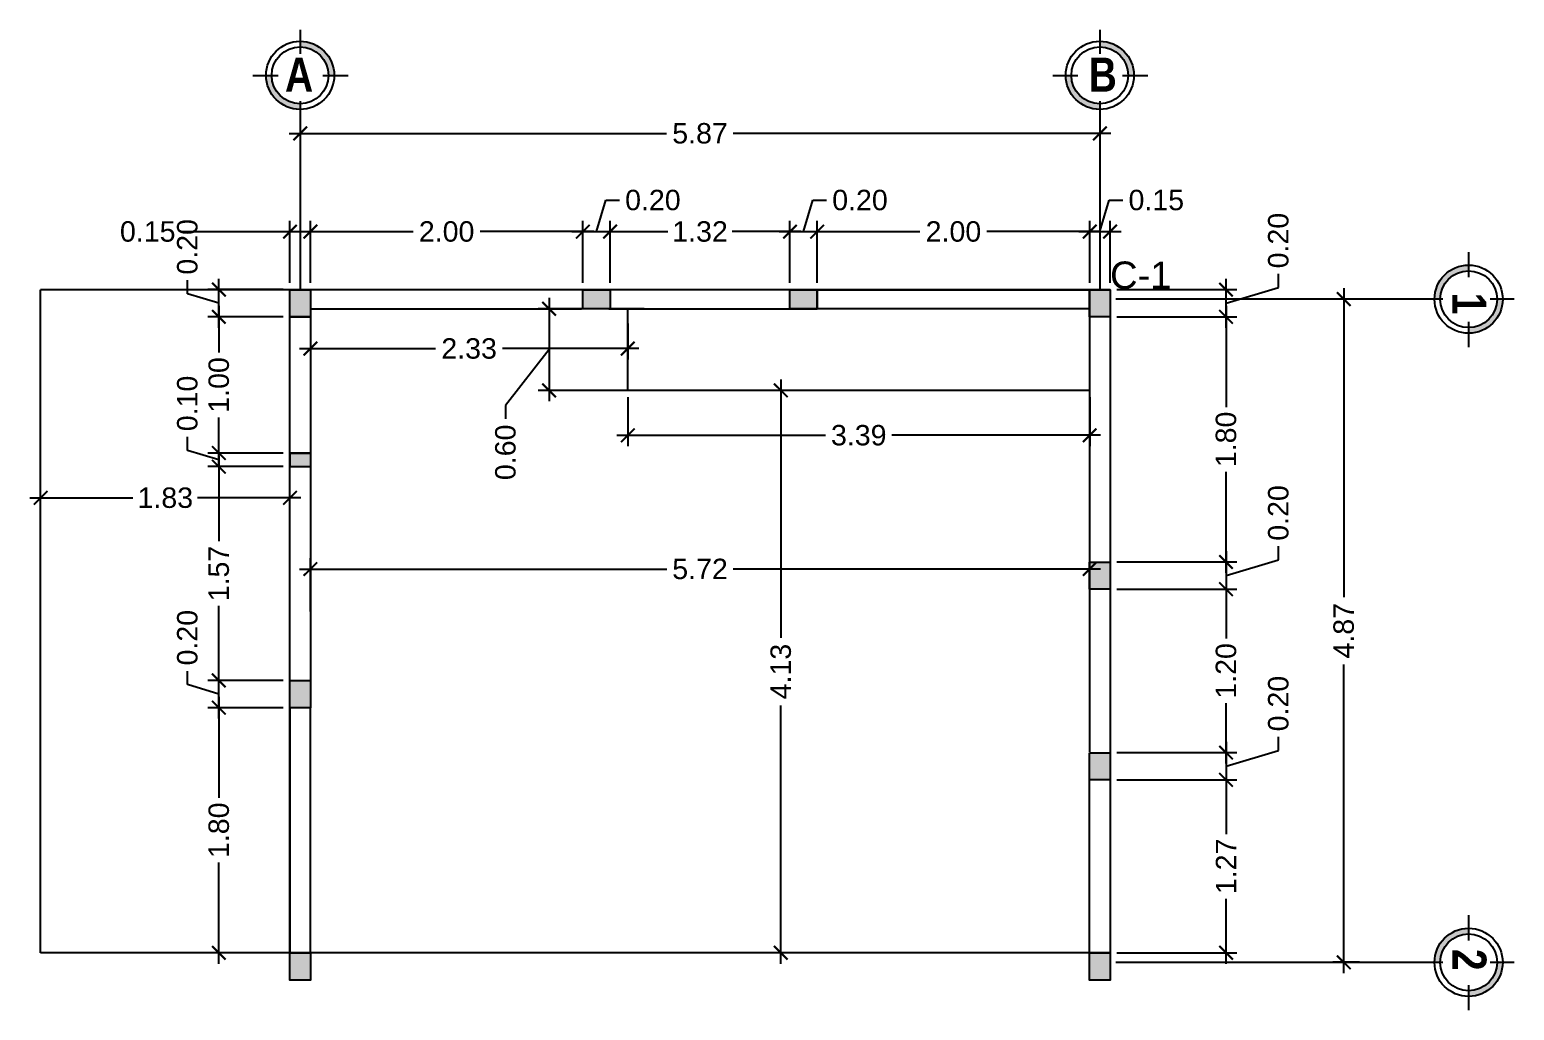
# Model space of a CAD drawing. Header units: metres. Extents: x 258817 to 259192, y 1878716 to 1878911.
# Drawn here: x 258947.33 to 258958.22, y 1878831.52 to 1878838.72 of the extents above; entities that cross this region are included whole.
import ezdxf

# ---------------------------------------------------------------- set-up
doc = ezdxf.new("R2010")
doc.units = ezdxf.units.M
doc.header["$MEASUREMENT"] = 0
doc.linetypes.add('ACAD_ISO04W100', pattern=[30, 24, -3, 0, -3])
doc.layers.add('.3EJES', color=1, linetype='Continuous', lineweight=20)
doc.layers.add('07-Ejes', color=8, linetype='Continuous')
doc.layers.add('Vistas', color=7, linetype='Continuous')
doc.styles.add('dani-100Textos', font='techb___.ttf', dxfattribs={"height": 0.25})
doc.styles.get("Standard").update_dxf_attribs({"font": 'arial.ttf'})
doc.dimstyles.new('JPcotas75', dxfattribs={"dimtxt": 0.15, "dimasz": 0.1, "dimexe": 0.08, "dimexo": 0.05, "dimgap": 0.05, "dimtad": 0, "dimzin": 1, "dimdsep": 46, "dimtxsty": 'Standard', "dimblk": 'ARCHTICK', "dimcen": 2.5, "dimdle": 0.08, "dimclrd": 1, "dimclre": 1, "dimclrt": 2, "dimadec": 0, "dimazin": 0, "dimtfac": 1, "dimtmove": 1, "dimatfit": 2, "dimfxl": 1.25, "dimarcsym": 0})

# ---------------------------------------------------------------- blocks, each defined once
blk = doc.blocks.new('_ArchTick')
at = {"color": 0, "linetype": 'ByBlock', "const_width": 0.15}
blk.add_lwpolyline([(-0.5, -0.5), (0.5, 0.5)], dxfattribs=at)
blk = doc.blocks.new('*D687')
at = {"layer": 'Defpoints', "color": 0, "transparency": 16777216}
for p in [(258948.715, 1878833.743), (258949.237, 1878833.743), (258949.237, 1878831.943)]:
    blk.add_point(p, dxfattribs=at)
at = {"layer": 'Vistas', "color": 1, "lineweight": -2, "transparency": 16777216}
for p, q in [((258948.715, 1878833.823), (258948.715, 1878833.08)), ((258949.187, 1878833.743), (258948.635, 1878833.743)), ((258948.715, 1878831.863), (258948.715, 1878832.605)), ((258949.187, 1878831.943), (258948.635, 1878831.943))]:
    blk.add_line(p, q, dxfattribs=at)
at = {"layer": 'Vistas', "color": 1, "lineweight": -2, "transparency": 16777216, "xscale": 0.1, "yscale": 0.1, "zscale": 0.1}
for p, rotation in [((258948.715, 1878833.743), 90), ((258948.715, 1878831.943), 270)]:
    blk.add_blockref('_ArchTick', p, dxfattribs=dict(at, rotation=rotation))
at = {"layer": 'Vistas', "color": 2, "transparency": 16777216, "insert": (258948.715, 1878832.843), "char_height": 0.15, "attachment_point": 5, "rotation": 90}
blk.add_mtext('1.80', dxfattribs=at)
blk = doc.blocks.new('*D688')
at = {"layer": 'Defpoints', "color": 0, "transparency": 16777216}
for p in [(258948.715, 1878833.943), (258949.237, 1878833.943), (258949.237, 1878833.743)]:
    blk.add_point(p, dxfattribs=at)
at = {"layer": 'Vistas', "color": 1, "lineweight": -2, "transparency": 16777216}
for p, q in [((258948.715, 1878833.663), (258948.715, 1878834.023)), ((258948.484, 1878833.912), (258948.484, 1878834.012)), ((258949.187, 1878833.943), (258948.635, 1878833.943)), ((258948.715, 1878833.843), (258948.484, 1878833.912)), ((258949.187, 1878833.743), (258948.635, 1878833.743))]:
    blk.add_line(p, q, dxfattribs=at)
at = {"layer": 'Vistas', "color": 1, "lineweight": -2, "transparency": 16777216, "xscale": 0.1, "yscale": 0.1, "zscale": 0.1}
for p, rotation in [((258948.715, 1878833.943), 90), ((258948.715, 1878833.743), 270)]:
    blk.add_blockref('_ArchTick', p, dxfattribs=dict(at, rotation=rotation))
at = {"layer": 'Vistas', "color": 2, "transparency": 16777216, "insert": (258948.484, 1878834.257), "char_height": 0.15, "attachment_point": 5, "rotation": 90}
blk.add_mtext('0.20', dxfattribs=at)
blk = doc.blocks.new('*D689')
at = {"layer": 'Defpoints', "color": 0, "transparency": 16777216}
for p in [(258948.715, 1878835.513), (258949.237, 1878835.513), (258949.237, 1878833.943)]:
    blk.add_point(p, dxfattribs=at)
at = {"layer": 'Vistas', "color": 1, "lineweight": -2, "transparency": 16777216}
for p, q in [((258948.715, 1878835.593), (258948.715, 1878834.965)), ((258949.187, 1878835.513), (258948.635, 1878835.513)), ((258948.715, 1878833.863), (258948.715, 1878834.49)), ((258949.187, 1878833.943), (258948.635, 1878833.943))]:
    blk.add_line(p, q, dxfattribs=at)
at = {"layer": 'Vistas', "color": 1, "lineweight": -2, "transparency": 16777216, "xscale": 0.1, "yscale": 0.1, "zscale": 0.1}
for p, rotation in [((258948.715, 1878835.513), 90), ((258948.715, 1878833.943), 270)]:
    blk.add_blockref('_ArchTick', p, dxfattribs=dict(at, rotation=rotation))
at = {"layer": 'Vistas', "color": 2, "transparency": 16777216, "insert": (258948.715, 1878834.728), "char_height": 0.15, "attachment_point": 5, "rotation": 90}
blk.add_mtext('1.57', dxfattribs=at)
blk = doc.blocks.new('*D690')
at = {"layer": 'Defpoints', "color": 0, "transparency": 16777216}
for p in [(258948.715, 1878835.613), (258949.237, 1878835.613), (258949.237, 1878835.513)]:
    blk.add_point(p, dxfattribs=at)
at = {"layer": 'Vistas', "color": 1, "lineweight": -2, "transparency": 16777216}
for p, q in [((258948.484, 1878835.632), (258948.484, 1878835.732)), ((258948.715, 1878835.613), (258948.715, 1878835.713)), ((258948.715, 1878835.563), (258948.484, 1878835.632)), ((258949.187, 1878835.613), (258948.635, 1878835.613)), ((258948.715, 1878835.513), (258948.715, 1878835.613)), ((258948.715, 1878835.513), (258948.715, 1878835.613)), ((258949.187, 1878835.513), (258948.635, 1878835.513)), ((258948.715, 1878835.513), (258948.715, 1878835.413))]:
    blk.add_line(p, q, dxfattribs=at)
at = {"layer": 'Vistas', "color": 1, "lineweight": -2, "transparency": 16777216, "xscale": 0.1, "yscale": 0.1, "zscale": 0.1}
for p, rotation in [((258948.715, 1878835.613), 270), ((258948.715, 1878835.513), 90)]:
    blk.add_blockref('_ArchTick', p, dxfattribs=dict(at, rotation=rotation))
at = {"layer": 'Vistas', "color": 2, "transparency": 16777216, "insert": (258948.484, 1878835.977), "char_height": 0.15, "attachment_point": 5, "rotation": 90}
blk.add_mtext('0.10', dxfattribs=at)
blk = doc.blocks.new('*D691')
at = {"layer": 'Defpoints', "color": 0, "transparency": 16777216}
for p in [(258948.715, 1878836.613), (258949.237, 1878836.613), (258949.237, 1878835.613)]:
    blk.add_point(p, dxfattribs=at)
at = {"layer": 'Vistas', "color": 1, "lineweight": -2, "transparency": 16777216}
for p, q in [((258948.715, 1878836.693), (258948.715, 1878836.35)), ((258949.187, 1878836.613), (258948.635, 1878836.613)), ((258948.715, 1878835.533), (258948.715, 1878835.875)), ((258949.187, 1878835.613), (258948.635, 1878835.613))]:
    blk.add_line(p, q, dxfattribs=at)
at = {"layer": 'Vistas', "color": 1, "lineweight": -2, "transparency": 16777216, "xscale": 0.1, "yscale": 0.1, "zscale": 0.1}
for p, rotation in [((258948.715, 1878836.613), 90), ((258948.715, 1878835.613), 270)]:
    blk.add_blockref('_ArchTick', p, dxfattribs=dict(at, rotation=rotation))
at = {"layer": 'Vistas', "color": 2, "transparency": 16777216, "insert": (258948.715, 1878836.113), "char_height": 0.15, "attachment_point": 5, "rotation": 90}
blk.add_mtext('1.00', dxfattribs=at)
blk = doc.blocks.new('*D692')
at = {"layer": 'Defpoints', "color": 0, "transparency": 16777216}
for p in [(258948.715, 1878836.813), (258949.237, 1878836.813), (258949.237, 1878836.613)]:
    blk.add_point(p, dxfattribs=at)
at = {"layer": 'Vistas', "color": 1, "lineweight": -2, "transparency": 16777216}
for p, q in [((258948.484, 1878836.782), (258948.484, 1878836.882)), ((258948.715, 1878836.533), (258948.715, 1878836.893)), ((258948.715, 1878836.713), (258948.484, 1878836.782)), ((258949.187, 1878836.813), (258948.635, 1878836.813)), ((258949.187, 1878836.613), (258948.635, 1878836.613))]:
    blk.add_line(p, q, dxfattribs=at)
at = {"layer": 'Vistas', "color": 1, "lineweight": -2, "transparency": 16777216, "xscale": 0.1, "yscale": 0.1, "zscale": 0.1}
for p, rotation in [((258948.715, 1878836.813), 90), ((258948.715, 1878836.613), 270)]:
    blk.add_blockref('_ArchTick', p, dxfattribs=dict(at, rotation=rotation))
at = {"layer": 'Vistas', "color": 2, "transparency": 16777216, "insert": (258948.484, 1878837.127), "char_height": 0.15, "attachment_point": 5, "rotation": 90}
blk.add_mtext('0.20', dxfattribs=at)
blk = doc.blocks.new('*D693')
at = {"layer": 'Defpoints', "color": 0, "transparency": 16777216}
for p in [(258949.387, 1878837.239), (258949.237, 1878836.813), (258949.387, 1878836.813)]:
    blk.add_point(p, dxfattribs=at)
at = {"layer": 'Vistas', "color": 1, "lineweight": -2, "transparency": 16777216}
for p, q in [((258949.237, 1878836.863), (258949.237, 1878837.319)), ((258949.387, 1878836.863), (258949.387, 1878837.319)), ((258948.438, 1878837.239), (258949.237, 1878837.239)), ((258949.157, 1878837.239), (258949.467, 1878837.239))]:
    blk.add_line(p, q, dxfattribs=at)
at = {"layer": 'Vistas', "color": 1, "lineweight": -2, "transparency": 16777216, "xscale": 0.1, "yscale": 0.1, "zscale": 0.1, "rotation": 180}
blk.add_blockref('_ArchTick', (258949.237, 1878837.239), dxfattribs=at)
at = {"layer": 'Vistas', "color": 1, "lineweight": -2, "transparency": 16777216, "xscale": 0.1, "yscale": 0.1, "zscale": 0.1}
blk.add_blockref('_ArchTick', (258949.387, 1878837.239), dxfattribs=at)
at = {"layer": 'Vistas', "color": 2, "transparency": 16777216, "insert": (258948.193, 1878837.239), "char_height": 0.15, "attachment_point": 5}
blk.add_mtext('0.15', dxfattribs=at)
blk = doc.blocks.new('*D694')
at = {"layer": 'Defpoints', "color": 0, "transparency": 16777216}
for p in [(258951.387, 1878837.239), (258949.387, 1878836.813), (258951.387, 1878836.813)]:
    blk.add_point(p, dxfattribs=at)
at = {"layer": 'Vistas', "color": 1, "lineweight": -2, "transparency": 16777216}
for p, q in [((258949.387, 1878836.863), (258949.387, 1878837.319)), ((258951.387, 1878836.863), (258951.387, 1878837.319)), ((258949.307, 1878837.239), (258950.141, 1878837.239)), ((258951.467, 1878837.239), (258950.632, 1878837.239))]:
    blk.add_line(p, q, dxfattribs=at)
at = {"layer": 'Vistas', "color": 1, "lineweight": -2, "transparency": 16777216, "xscale": 0.1, "yscale": 0.1, "zscale": 0.1, "rotation": 180}
blk.add_blockref('_ArchTick', (258949.387, 1878837.239), dxfattribs=at)
at = {"layer": 'Vistas', "color": 1, "lineweight": -2, "transparency": 16777216, "xscale": 0.1, "yscale": 0.1, "zscale": 0.1}
blk.add_blockref('_ArchTick', (258951.387, 1878837.239), dxfattribs=at)
at = {"layer": 'Vistas', "color": 2, "transparency": 16777216, "insert": (258950.387, 1878837.239), "char_height": 0.15, "attachment_point": 5}
blk.add_mtext('2.00', dxfattribs=at)
blk = doc.blocks.new('*D695')
at = {"layer": 'Defpoints', "color": 0, "transparency": 16777216}
for p in [(258951.587, 1878837.239), (258951.387, 1878836.813), (258951.587, 1878836.813)]:
    blk.add_point(p, dxfattribs=at)
at = {"layer": 'Vistas', "color": 1, "lineweight": -2, "transparency": 16777216}
for p, q in [((258951.487, 1878837.239), (258951.556, 1878837.47)), ((258951.556, 1878837.47), (258951.656, 1878837.47)), ((258951.387, 1878836.863), (258951.387, 1878837.319)), ((258951.587, 1878836.863), (258951.587, 1878837.319)), ((258951.307, 1878837.239), (258951.667, 1878837.239))]:
    blk.add_line(p, q, dxfattribs=at)
at = {"layer": 'Vistas', "color": 1, "lineweight": -2, "transparency": 16777216, "xscale": 0.1, "yscale": 0.1, "zscale": 0.1, "rotation": 180}
blk.add_blockref('_ArchTick', (258951.387, 1878837.239), dxfattribs=at)
at = {"layer": 'Vistas', "color": 1, "lineweight": -2, "transparency": 16777216, "xscale": 0.1, "yscale": 0.1, "zscale": 0.1}
blk.add_blockref('_ArchTick', (258951.587, 1878837.239), dxfattribs=at)
at = {"layer": 'Vistas', "color": 2, "transparency": 16777216, "insert": (258951.901, 1878837.47), "char_height": 0.15, "attachment_point": 5}
blk.add_mtext('0.20', dxfattribs=at)
blk = doc.blocks.new('*D696')
at = {"layer": 'Defpoints', "color": 0, "transparency": 16777216}
for p in [(258952.907, 1878837.239), (258951.587, 1878836.813), (258952.907, 1878836.813)]:
    blk.add_point(p, dxfattribs=at)
at = {"layer": 'Vistas', "color": 1, "lineweight": -2, "transparency": 16777216}
for p, q in [((258951.587, 1878836.863), (258951.587, 1878837.319)), ((258952.907, 1878836.863), (258952.907, 1878837.319)), ((258951.507, 1878837.239), (258952.01, 1878837.239)), ((258952.987, 1878837.239), (258952.484, 1878837.239))]:
    blk.add_line(p, q, dxfattribs=at)
at = {"layer": 'Vistas', "color": 1, "lineweight": -2, "transparency": 16777216, "xscale": 0.1, "yscale": 0.1, "zscale": 0.1, "rotation": 180}
blk.add_blockref('_ArchTick', (258951.587, 1878837.239), dxfattribs=at)
at = {"layer": 'Vistas', "color": 1, "lineweight": -2, "transparency": 16777216, "xscale": 0.1, "yscale": 0.1, "zscale": 0.1}
blk.add_blockref('_ArchTick', (258952.907, 1878837.239), dxfattribs=at)
at = {"layer": 'Vistas', "color": 2, "transparency": 16777216, "insert": (258952.247, 1878837.239), "char_height": 0.15, "attachment_point": 5}
blk.add_mtext('1.32', dxfattribs=at)
blk = doc.blocks.new('*D698')
at = {"layer": 'Defpoints', "color": 0, "transparency": 16777216}
for p in [(258953.107, 1878837.239), (258952.907, 1878836.813), (258953.107, 1878836.813)]:
    blk.add_point(p, dxfattribs=at)
at = {"layer": 'Vistas', "color": 1, "lineweight": -2, "transparency": 16777216}
for p, q in [((258953.007, 1878837.239), (258953.076, 1878837.47)), ((258953.076, 1878837.47), (258953.176, 1878837.47)), ((258952.907, 1878836.863), (258952.907, 1878837.319)), ((258953.107, 1878836.863), (258953.107, 1878837.319)), ((258952.827, 1878837.239), (258953.187, 1878837.239))]:
    blk.add_line(p, q, dxfattribs=at)
at = {"layer": 'Vistas', "color": 1, "lineweight": -2, "transparency": 16777216, "xscale": 0.1, "yscale": 0.1, "zscale": 0.1, "rotation": 180}
blk.add_blockref('_ArchTick', (258952.907, 1878837.239), dxfattribs=at)
at = {"layer": 'Vistas', "color": 1, "lineweight": -2, "transparency": 16777216, "xscale": 0.1, "yscale": 0.1, "zscale": 0.1}
blk.add_blockref('_ArchTick', (258953.107, 1878837.239), dxfattribs=at)
at = {"layer": 'Vistas', "color": 2, "transparency": 16777216, "insert": (258953.421, 1878837.47), "char_height": 0.15, "attachment_point": 5}
blk.add_mtext('0.20', dxfattribs=at)
blk = doc.blocks.new('*D699')
at = {"layer": 'Defpoints', "color": 0, "transparency": 16777216}
for p in [(258955.107, 1878837.239), (258953.107, 1878836.813), (258955.107, 1878836.813)]:
    blk.add_point(p, dxfattribs=at)
at = {"layer": 'Vistas', "color": 1, "lineweight": -2, "transparency": 16777216}
for p, q in [((258953.107, 1878836.863), (258953.107, 1878837.319)), ((258955.107, 1878836.863), (258955.107, 1878837.319)), ((258953.027, 1878837.239), (258953.861, 1878837.239)), ((258955.187, 1878837.239), (258954.352, 1878837.239))]:
    blk.add_line(p, q, dxfattribs=at)
at = {"layer": 'Vistas', "color": 1, "lineweight": -2, "transparency": 16777216, "xscale": 0.1, "yscale": 0.1, "zscale": 0.1, "rotation": 180}
blk.add_blockref('_ArchTick', (258953.107, 1878837.239), dxfattribs=at)
at = {"layer": 'Vistas', "color": 1, "lineweight": -2, "transparency": 16777216, "xscale": 0.1, "yscale": 0.1, "zscale": 0.1}
blk.add_blockref('_ArchTick', (258955.107, 1878837.239), dxfattribs=at)
at = {"layer": 'Vistas', "color": 2, "transparency": 16777216, "insert": (258954.107, 1878837.239), "char_height": 0.15, "attachment_point": 5}
blk.add_mtext('2.00', dxfattribs=at)
blk = doc.blocks.new('*D700')
at = {"layer": 'Defpoints', "color": 0, "transparency": 16777216}
for p in [(258955.257, 1878837.239), (258955.107, 1878836.813), (258955.257, 1878836.813)]:
    blk.add_point(p, dxfattribs=at)
at = {"layer": 'Vistas', "color": 1, "lineweight": -2, "transparency": 16777216}
for p, q in [((258955.182, 1878837.239), (258955.251, 1878837.47)), ((258955.251, 1878837.47), (258955.351, 1878837.47)), ((258955.107, 1878836.863), (258955.107, 1878837.319)), ((258955.257, 1878836.863), (258955.257, 1878837.319)), ((258955.027, 1878837.239), (258955.337, 1878837.239))]:
    blk.add_line(p, q, dxfattribs=at)
at = {"layer": 'Vistas', "color": 1, "lineweight": -2, "transparency": 16777216, "xscale": 0.1, "yscale": 0.1, "zscale": 0.1, "rotation": 180}
blk.add_blockref('_ArchTick', (258955.107, 1878837.239), dxfattribs=at)
at = {"layer": 'Vistas', "color": 1, "lineweight": -2, "transparency": 16777216, "xscale": 0.1, "yscale": 0.1, "zscale": 0.1}
blk.add_blockref('_ArchTick', (258955.257, 1878837.239), dxfattribs=at)
at = {"layer": 'Vistas', "color": 2, "transparency": 16777216, "insert": (258955.596, 1878837.47), "char_height": 0.15, "attachment_point": 5}
blk.add_mtext('0.15', dxfattribs=at)
blk = doc.blocks.new('*D701')
at = {"layer": 'Defpoints', "color": 0, "transparency": 16777216}
for p in [(258955.257, 1878836.613), (258955.257, 1878834.813), (258956.108, 1878834.813)]:
    blk.add_point(p, dxfattribs=at)
at = {"layer": 'Vistas', "color": 1, "lineweight": -2, "transparency": 16777216}
for p, q in [((258956.108, 1878836.693), (258956.108, 1878835.95)), ((258955.307, 1878836.613), (258956.188, 1878836.613)), ((258956.108, 1878834.733), (258956.108, 1878835.475)), ((258955.307, 1878834.813), (258956.188, 1878834.813))]:
    blk.add_line(p, q, dxfattribs=at)
at = {"layer": 'Vistas', "color": 1, "lineweight": -2, "transparency": 16777216, "xscale": 0.1, "yscale": 0.1, "zscale": 0.1}
for p, rotation in [((258956.108, 1878836.613), 90), ((258956.108, 1878834.813), 270)]:
    blk.add_blockref('_ArchTick', p, dxfattribs=dict(at, rotation=rotation))
at = {"layer": 'Vistas', "color": 2, "transparency": 16777216, "insert": (258956.108, 1878835.713), "char_height": 0.15, "attachment_point": 5, "rotation": 90}
blk.add_mtext('1.80', dxfattribs=at)
blk = doc.blocks.new('*D702')
at = {"layer": 'Defpoints', "color": 0, "transparency": 16777216}
for p in [(258955.257, 1878834.813), (258955.257, 1878834.613), (258956.108, 1878834.613)]:
    blk.add_point(p, dxfattribs=at)
at = {"layer": 'Vistas', "color": 1, "lineweight": -2, "transparency": 16777216}
for p, q in [((258956.492, 1878834.828), (258956.492, 1878834.928)), ((258955.307, 1878834.813), (258956.188, 1878834.813)), ((258956.108, 1878834.893), (258956.108, 1878834.533)), ((258956.108, 1878834.713), (258956.492, 1878834.828)), ((258955.307, 1878834.613), (258956.188, 1878834.613))]:
    blk.add_line(p, q, dxfattribs=at)
at = {"layer": 'Vistas', "color": 1, "lineweight": -2, "transparency": 16777216, "xscale": 0.1, "yscale": 0.1, "zscale": 0.1}
for p, rotation in [((258956.108, 1878834.813), 90), ((258956.108, 1878834.613), 270)]:
    blk.add_blockref('_ArchTick', p, dxfattribs=dict(at, rotation=rotation))
at = {"layer": 'Vistas', "color": 2, "transparency": 16777216, "insert": (258956.492, 1878835.173), "char_height": 0.15, "attachment_point": 5, "rotation": 90}
blk.add_mtext('0.20', dxfattribs=at)
blk = doc.blocks.new('*D703')
at = {"layer": 'Defpoints', "color": 0, "transparency": 16777216}
for p in [(258955.257, 1878834.613), (258955.257, 1878833.413), (258956.108, 1878833.413)]:
    blk.add_point(p, dxfattribs=at)
at = {"layer": 'Vistas', "color": 1, "lineweight": -2, "transparency": 16777216}
for p, q in [((258956.108, 1878834.693), (258956.108, 1878834.25)), ((258955.307, 1878834.613), (258956.188, 1878834.613)), ((258956.108, 1878833.333), (258956.108, 1878833.775)), ((258955.307, 1878833.413), (258956.188, 1878833.413))]:
    blk.add_line(p, q, dxfattribs=at)
at = {"layer": 'Vistas', "color": 1, "lineweight": -2, "transparency": 16777216, "xscale": 0.1, "yscale": 0.1, "zscale": 0.1}
for p, rotation in [((258956.108, 1878834.613), 90), ((258956.108, 1878833.413), 270)]:
    blk.add_blockref('_ArchTick', p, dxfattribs=dict(at, rotation=rotation))
at = {"layer": 'Vistas', "color": 2, "transparency": 16777216, "insert": (258956.108, 1878834.013), "char_height": 0.15, "attachment_point": 5, "rotation": 90}
blk.add_mtext('1.20', dxfattribs=at)
blk = doc.blocks.new('*D704')
at = {"layer": 'Defpoints', "color": 0, "transparency": 16777216}
for p in [(258955.257, 1878833.413), (258955.257, 1878833.213), (258956.108, 1878833.213)]:
    blk.add_point(p, dxfattribs=at)
at = {"layer": 'Vistas', "color": 1, "lineweight": -2, "transparency": 16777216}
for p, q in [((258956.108, 1878833.493), (258956.108, 1878833.133)), ((258956.492, 1878833.428), (258956.492, 1878833.528)), ((258955.307, 1878833.413), (258956.188, 1878833.413)), ((258956.108, 1878833.313), (258956.492, 1878833.428)), ((258955.307, 1878833.213), (258956.188, 1878833.213))]:
    blk.add_line(p, q, dxfattribs=at)
at = {"layer": 'Vistas', "color": 1, "lineweight": -2, "transparency": 16777216, "xscale": 0.1, "yscale": 0.1, "zscale": 0.1}
for p, rotation in [((258956.108, 1878833.413), 90), ((258956.108, 1878833.213), 270)]:
    blk.add_blockref('_ArchTick', p, dxfattribs=dict(at, rotation=rotation))
at = {"layer": 'Vistas', "color": 2, "transparency": 16777216, "insert": (258956.492, 1878833.773), "char_height": 0.15, "attachment_point": 5, "rotation": 90}
blk.add_mtext('0.20', dxfattribs=at)
blk = doc.blocks.new('*D705')
at = {"layer": 'Defpoints', "color": 0, "transparency": 16777216}
for p in [(258955.257, 1878833.213), (258955.257, 1878831.943), (258956.108, 1878831.943)]:
    blk.add_point(p, dxfattribs=at)
at = {"layer": 'Vistas', "color": 1, "lineweight": -2, "transparency": 16777216}
for p, q in [((258956.108, 1878833.293), (258956.108, 1878832.815)), ((258955.307, 1878833.213), (258956.188, 1878833.213)), ((258956.108, 1878831.863), (258956.108, 1878832.34)), ((258955.307, 1878831.943), (258956.188, 1878831.943))]:
    blk.add_line(p, q, dxfattribs=at)
at = {"layer": 'Vistas', "color": 1, "lineweight": -2, "transparency": 16777216, "xscale": 0.1, "yscale": 0.1, "zscale": 0.1}
for p, rotation in [((258956.108, 1878833.213), 90), ((258956.108, 1878831.943), 270)]:
    blk.add_blockref('_ArchTick', p, dxfattribs=dict(at, rotation=rotation))
at = {"layer": 'Vistas', "color": 2, "transparency": 16777216, "insert": (258956.108, 1878832.578), "char_height": 0.15, "attachment_point": 5, "rotation": 90}
blk.add_mtext('1.27', dxfattribs=at)
blk = doc.blocks.new('*D706')
at = {"layer": 'Defpoints', "color": 0, "transparency": 16777216}
for p in [(258955.257, 1878836.813), (258956.108, 1878836.813), (258955.257, 1878836.613)]:
    blk.add_point(p, dxfattribs=at)
at = {"layer": 'Vistas', "color": 1, "lineweight": -2, "transparency": 16777216}
for p, q in [((258956.108, 1878836.533), (258956.108, 1878836.893)), ((258956.492, 1878836.828), (258956.492, 1878836.928)), ((258955.307, 1878836.813), (258956.188, 1878836.813)), ((258956.108, 1878836.713), (258956.492, 1878836.828)), ((258955.307, 1878836.613), (258956.188, 1878836.613))]:
    blk.add_line(p, q, dxfattribs=at)
at = {"layer": 'Vistas', "color": 1, "lineweight": -2, "transparency": 16777216, "xscale": 0.1, "yscale": 0.1, "zscale": 0.1}
for p, rotation in [((258956.108, 1878836.813), 90), ((258956.108, 1878836.613), 270)]:
    blk.add_blockref('_ArchTick', p, dxfattribs=dict(at, rotation=rotation))
at = {"layer": 'Vistas', "color": 2, "transparency": 16777216, "insert": (258956.492, 1878837.173), "char_height": 0.15, "attachment_point": 5, "rotation": 90}
blk.add_mtext('0.20', dxfattribs=at)
blk = doc.blocks.new('eje numero')
at = {"layer": '07-Ejes'}
h = blk.add_hatch(color=1, dxfattribs=at)
h.dxf.hatch_style = 1
h.paths.add_polyline_path([(496.116, 205.549), (496.116, 205.499, -0.414214), (496.366, 205.249), (496.416, 205.249, 0.414214)])
h.paths.add_polyline_path([(495.866, 205.249), (495.816, 205.249, 0.414214), (496.116, 204.949), (496.116, 204.999, -0.414214)])
at = {"layer": '07-Ejes', "color": 1}
for points in [[(496.116, 205.651), (496.116, 205.438)], [(495.701, 205.249), (495.923, 205.249)], [(496.316, 205.249), (496.538, 205.249)]]:
    blk.add_lwpolyline(points, dxfattribs=at)
for radius in [0.3, 0.25]:
    blk.add_circle((496.116, 205.249), radius, dxfattribs=at)
blk = doc.blocks.new('*U159')
at = {"color": 1, "linetype": 'ACAD_ISO04W100', "ltscale": 0.1}
blk.add_lwpolyline([(0, 0.711), (0, -0.673)], dxfattribs=at)
at = {"layer": '.3EJES', "xscale": 0.8340043413883207, "yscale": 0.8340043413883207, "zscale": 0.8340043413883207}
blk.add_blockref('eje numero', (-413.763, -170.278), dxfattribs=at)
at = {"style": 'dani-100Textos'}
blk.add_attdef('1', (-0.111, 0.781), '', height=0.25, dxfattribs=at)
blk = doc.blocks.new('*U173')
at = {"color": 1, "linetype": 'ACAD_ISO04W100', "ltscale": 0.1}
blk.add_lwpolyline([(0, 0.711), (0, -0.673)], dxfattribs=at)
at = {"layer": '.3EJES', "xscale": 0.8340043413883207, "yscale": 0.8340043413883207, "zscale": 0.8340043413883207}
blk.add_blockref('eje numero', (-413.763, -170.278), dxfattribs=at)
at = {"style": 'dani-100Textos'}
blk.add_attdef('1', (-0.082, 0.781), '', height=0.25, dxfattribs=at)
blk = doc.blocks.new('*D697')
at = {"layer": 'Defpoints', "color": 0, "transparency": 16777216}
for p in [(258949.312, 1878838.136), (258955.182, 1878838.136), (258949.312, 1878837.96)]:
    blk.add_point(p, dxfattribs=at)
at = {"layer": 'Vistas', "color": 1, "lineweight": -2, "transparency": 16777216}
for p, q in [((258949.312, 1878838.086), (258949.312, 1878837.88)), ((258955.182, 1878838.086), (258955.182, 1878837.88)), ((258949.232, 1878837.96), (258952.002, 1878837.96)), ((258955.262, 1878837.96), (258952.491, 1878837.96))]:
    blk.add_line(p, q, dxfattribs=at)
at = {"layer": 'Vistas', "color": 1, "lineweight": -2, "transparency": 16777216, "xscale": 0.1, "yscale": 0.1, "zscale": 0.1, "rotation": 180}
blk.add_blockref('_ArchTick', (258949.312, 1878837.96), dxfattribs=at)
at = {"layer": 'Vistas', "color": 1, "lineweight": -2, "transparency": 16777216, "xscale": 0.1, "yscale": 0.1, "zscale": 0.1}
blk.add_blockref('_ArchTick', (258955.182, 1878837.96), dxfattribs=at)
at = {"layer": 'Vistas', "color": 2, "transparency": 16777216, "insert": (258952.247, 1878837.96), "char_height": 0.15, "attachment_point": 5}
blk.add_mtext('5.87', dxfattribs=at)
blk = doc.blocks.new('*D707')
at = {"layer": 'Defpoints', "color": 0, "transparency": 16777216}
for p in [(258949.387, 1878836.613), (258951.717, 1878836.613), (258951.717, 1878836.38)]:
    blk.add_point(p, dxfattribs=at)
at = {"layer": 'Vistas', "color": 1, "lineweight": -2, "transparency": 16777216}
for p, q in [((258949.387, 1878836.563), (258949.387, 1878836.3)), ((258951.717, 1878836.563), (258951.717, 1878836.3)), ((258949.307, 1878836.38), (258950.305, 1878836.38)), ((258951.797, 1878836.38), (258950.798, 1878836.38))]:
    blk.add_line(p, q, dxfattribs=at)
at = {"layer": 'Vistas', "color": 1, "lineweight": -2, "transparency": 16777216, "xscale": 0.1, "yscale": 0.1, "zscale": 0.1, "rotation": 180}
blk.add_blockref('_ArchTick', (258949.387, 1878836.38), dxfattribs=at)
at = {"layer": 'Vistas', "color": 1, "lineweight": -2, "transparency": 16777216, "xscale": 0.1, "yscale": 0.1, "zscale": 0.1}
blk.add_blockref('_ArchTick', (258951.717, 1878836.38), dxfattribs=at)
at = {"layer": 'Vistas', "color": 2, "transparency": 16777216, "insert": (258950.552, 1878836.38), "char_height": 0.15, "attachment_point": 5}
blk.add_mtext('2.33', dxfattribs=at)
blk = doc.blocks.new('*D708')
at = {"layer": 'Defpoints', "color": 0, "transparency": 16777216}
for p in [(258951.887, 1878836.673), (258951.139, 1878836.073), (258951.887, 1878836.073)]:
    blk.add_point(p, dxfattribs=at)
at = {"layer": 'Vistas', "color": 1, "lineweight": -2, "transparency": 16777216}
for p, q in [((258951.139, 1878836.753), (258951.139, 1878835.993)), ((258951.837, 1878836.673), (258951.059, 1878836.673)), ((258951.139, 1878836.373), (258950.819, 1878835.963)), ((258951.837, 1878836.073), (258951.059, 1878836.073)), ((258950.819, 1878835.963), (258950.819, 1878835.863))]:
    blk.add_line(p, q, dxfattribs=at)
at = {"layer": 'Vistas', "color": 1, "lineweight": -2, "transparency": 16777216, "xscale": 0.1, "yscale": 0.1, "zscale": 0.1}
for p, rotation in [((258951.139, 1878836.673), 90), ((258951.139, 1878836.073), 270)]:
    blk.add_blockref('_ArchTick', p, dxfattribs=dict(at, rotation=rotation))
at = {"layer": 'Vistas', "color": 2, "transparency": 16777216, "insert": (258950.819, 1878835.618), "char_height": 0.15, "attachment_point": 5, "rotation": 90}
blk.add_mtext('0.60', dxfattribs=at)
blk = doc.blocks.new('*D709')
at = {"layer": 'Defpoints', "color": 0, "transparency": 16777216}
for p in [(258951.717, 1878836.073), (258955.107, 1878836.073), (258955.107, 1878835.743)]:
    blk.add_point(p, dxfattribs=at)
at = {"layer": 'Vistas', "color": 1, "lineweight": -2, "transparency": 16777216}
for p, q in [((258951.717, 1878836.023), (258951.717, 1878835.663)), ((258955.107, 1878836.023), (258955.107, 1878835.663)), ((258951.637, 1878835.743), (258953.167, 1878835.743)), ((258955.187, 1878835.743), (258953.656, 1878835.743))]:
    blk.add_line(p, q, dxfattribs=at)
at = {"layer": 'Vistas', "color": 1, "lineweight": -2, "transparency": 16777216, "xscale": 0.1, "yscale": 0.1, "zscale": 0.1, "rotation": 180}
blk.add_blockref('_ArchTick', (258951.717, 1878835.743), dxfattribs=at)
at = {"layer": 'Vistas', "color": 1, "lineweight": -2, "transparency": 16777216, "xscale": 0.1, "yscale": 0.1, "zscale": 0.1}
blk.add_blockref('_ArchTick', (258955.107, 1878835.743), dxfattribs=at)
at = {"layer": 'Vistas', "color": 2, "transparency": 16777216, "insert": (258953.412, 1878835.743), "char_height": 0.15, "attachment_point": 5}
blk.add_mtext('3.39', dxfattribs=at)
blk = doc.blocks.new('*D710')
at = {"layer": 'Defpoints', "color": 0, "transparency": 16777216}
for p in [(258953.412, 1878836.073), (258952.84, 1878831.943), (258953.412, 1878831.943)]:
    blk.add_point(p, dxfattribs=at)
at = {"layer": 'Vistas', "color": 1, "lineweight": -2, "transparency": 16777216}
for p, q in [((258952.84, 1878836.153), (258952.84, 1878834.255)), ((258953.362, 1878836.073), (258952.76, 1878836.073)), ((258952.84, 1878831.863), (258952.84, 1878833.76)), ((258953.362, 1878831.943), (258952.76, 1878831.943))]:
    blk.add_line(p, q, dxfattribs=at)
at = {"layer": 'Vistas', "color": 1, "lineweight": -2, "transparency": 16777216, "xscale": 0.1, "yscale": 0.1, "zscale": 0.1}
for p, rotation in [((258952.84, 1878836.073), 90), ((258952.84, 1878831.943), 270)]:
    blk.add_blockref('_ArchTick', p, dxfattribs=dict(at, rotation=rotation))
at = {"layer": 'Vistas', "color": 2, "transparency": 16777216, "insert": (258952.84, 1878834.008), "char_height": 0.15, "attachment_point": 5, "rotation": 90}
blk.add_mtext('4.13', dxfattribs=at)
blk = doc.blocks.new('*D711')
at = {"layer": 'Defpoints', "color": 0, "transparency": 16777216}
for p in [(258955.107, 1878834.761), (258949.387, 1878834.4), (258955.107, 1878834.4)]:
    blk.add_point(p, dxfattribs=at)
at = {"layer": 'Vistas', "color": 1, "lineweight": -2, "transparency": 16777216}
for p, q in [((258949.387, 1878834.45), (258949.387, 1878834.841)), ((258955.107, 1878834.45), (258955.107, 1878834.841)), ((258949.307, 1878834.761), (258952.003, 1878834.761)), ((258955.187, 1878834.761), (258952.491, 1878834.761))]:
    blk.add_line(p, q, dxfattribs=at)
at = {"layer": 'Vistas', "color": 1, "lineweight": -2, "transparency": 16777216, "xscale": 0.1, "yscale": 0.1, "zscale": 0.1, "rotation": 180}
blk.add_blockref('_ArchTick', (258949.387, 1878834.761), dxfattribs=at)
at = {"layer": 'Vistas', "color": 1, "lineweight": -2, "transparency": 16777216, "xscale": 0.1, "yscale": 0.1, "zscale": 0.1}
blk.add_blockref('_ArchTick', (258955.107, 1878834.761), dxfattribs=at)
at = {"layer": 'Vistas', "color": 2, "transparency": 16777216, "insert": (258952.247, 1878834.761), "char_height": 0.15, "attachment_point": 5}
blk.add_mtext('5.72', dxfattribs=at)
blk = doc.blocks.new('*U717')
at = {"color": 1, "linetype": 'ACAD_ISO04W100', "ltscale": 0.1}
blk.add_lwpolyline([(0, 0.711), (0, -1.731)], dxfattribs=at)
at = {"layer": '.3EJES', "xscale": 0.8340043413883207, "yscale": 0.8340043413883207, "zscale": 0.8340043413883207}
blk.add_blockref('eje numero', (-413.763, -170.278), dxfattribs=at)
at = {"style": 'dani-100Textos'}
blk.add_attdef('1', (-0.048, 0.781), '', height=0.25, dxfattribs=at)
blk = doc.blocks.new('*U182')
at = {"color": 1, "linetype": 'ACAD_ISO04W100', "ltscale": 0.1}
blk.add_lwpolyline([(0, 0.711), (0, -1.711)], dxfattribs=at)
at = {"layer": '.3EJES', "xscale": 0.8340043413883207, "yscale": 0.8340043413883207, "zscale": 0.8340043413883207}
blk.add_blockref('eje numero', (-413.763, -170.278), dxfattribs=at)
at = {"style": 'dani-100Textos'}
blk.add_attdef('1', (-0.099, 0.781), '', height=0.25, dxfattribs=at)
blk = doc.blocks.new('*D718')
at = {"layer": 'Defpoints', "color": 0, "transparency": 16777216}
for p in [(258957.138, 1878836.743), (258956.972, 1878831.873), (258957.138, 1878831.873)]:
    blk.add_point(p, dxfattribs=at)
at = {"layer": 'Vistas', "color": 1, "lineweight": -2, "transparency": 16777216}
for p, q in [((258956.972, 1878836.823), (258956.972, 1878834.555)), ((258957.088, 1878836.743), (258956.892, 1878836.743)), ((258956.972, 1878831.793), (258956.972, 1878834.06)), ((258957.088, 1878831.873), (258956.892, 1878831.873))]:
    blk.add_line(p, q, dxfattribs=at)
at = {"layer": 'Vistas', "color": 1, "lineweight": -2, "transparency": 16777216, "xscale": 0.1, "yscale": 0.1, "zscale": 0.1}
for p, rotation in [((258956.972, 1878836.743), 90), ((258956.972, 1878831.873), 270)]:
    blk.add_blockref('_ArchTick', p, dxfattribs=dict(at, rotation=rotation))
at = {"layer": 'Vistas', "color": 2, "transparency": 16777216, "insert": (258956.972, 1878834.308), "char_height": 0.15, "attachment_point": 5, "rotation": 90}
blk.add_mtext('4.87', dxfattribs=at)
blk = doc.blocks.new('*D720')
at = {"layer": 'Defpoints', "color": 0, "transparency": 16777216}
for p in [(258947.407, 1878835.284), (258947.407, 1878833.943), (258949.237, 1878833.943)]:
    blk.add_point(p, dxfattribs=at)
at = {"layer": 'Vistas', "color": 1, "lineweight": -2, "transparency": 16777216}
for p, q in [((258947.407, 1878833.993), (258947.407, 1878835.364)), ((258949.237, 1878833.993), (258949.237, 1878835.364)), ((258947.327, 1878835.284), (258948.084, 1878835.284)), ((258949.317, 1878835.284), (258948.559, 1878835.284))]:
    blk.add_line(p, q, dxfattribs=at)
at = {"layer": 'Vistas', "color": 1, "lineweight": -2, "transparency": 16777216, "xscale": 0.1, "yscale": 0.1, "zscale": 0.1, "rotation": 180}
blk.add_blockref('_ArchTick', (258947.407, 1878835.284), dxfattribs=at)
at = {"layer": 'Vistas', "color": 1, "lineweight": -2, "transparency": 16777216, "xscale": 0.1, "yscale": 0.1, "zscale": 0.1}
blk.add_blockref('_ArchTick', (258949.237, 1878835.284), dxfattribs=at)
at = {"layer": 'Vistas', "color": 2, "transparency": 16777216, "insert": (258948.322, 1878835.284), "char_height": 0.15, "attachment_point": 5}
blk.add_mtext('1.83', dxfattribs=at)

msp = doc.modelspace()

# ---------------------------------------------------------------- hatches: boundary and pattern name
at = {"layer": 'Vistas'}
h = msp.add_hatch(color=256, dxfattribs=at)
h.dxf.hatch_style = 1
h.paths.add_polyline_path([(258949.38656, 1878831.94257), (258949.23656, 1878831.94257), (258949.23656, 1878831.74257), (258949.38656, 1878831.74257)])
h.paths.add_polyline_path([(258949.38656, 1878833.94257), (258949.23656, 1878833.94257), (258949.23656, 1878833.74257), (258949.38656, 1878833.74257)])
h.paths.add_polyline_path([(258955.25656, 1878831.94257), (258955.10656, 1878831.94257), (258955.10656, 1878831.74257), (258955.25656, 1878831.74257)])
h.paths.add_polyline_path([(258955.25656, 1878833.41257), (258955.10656, 1878833.41257), (258955.10656, 1878833.21257), (258955.25656, 1878833.21257)])
h.paths.add_polyline_path([(258955.25656, 1878834.81257), (258955.10656, 1878834.81257), (258955.10656, 1878834.61257), (258955.25656, 1878834.61257)])
h.paths.add_polyline_path([(258955.25656, 1878836.81257), (258955.10656, 1878836.81257), (258955.10656, 1878836.67257), (258955.10656, 1878836.61257), (258955.25656, 1878836.61257)])
h.paths.add_polyline_path([(258953.10656, 1878836.81257), (258952.90656, 1878836.81257), (258952.90656, 1878836.67257), (258953.10656, 1878836.67257)])
h.paths.add_polyline_path([(258951.58656, 1878836.81257), (258951.38656, 1878836.81257), (258951.38656, 1878836.67257), (258951.58656, 1878836.67257)])
h.paths.add_polyline_path([(258949.38656, 1878836.81257), (258949.23656, 1878836.81257), (258949.23656, 1878836.61257), (258949.28656, 1878836.61257), (258949.38656, 1878836.61257)])
h.paths.add_polyline_path([(258949.38801, 1878835.61257), (258949.23801, 1878835.61257), (258949.23801, 1878835.51257), (258949.38801, 1878835.51257)])

# ---------------------------------------------------------------- linework, layer by layer
for p, q in [((258949.23656, 1878836.81257), (258947.40656, 1878836.81257)), ((258947.40656, 1878831.94257), (258947.40656, 1878836.81257)), ((258955.25656, 1878836.81257), (258949.23656, 1878836.81257)), ((258949.23656, 1878831.94257), (258949.23656, 1878836.81257)), ((258949.38656, 1878836.81257), (258949.38656, 1878836.67257)), ((258955.25656, 1878836.81257), (258955.25656, 1878831.94257)), ((258949.38656, 1878836.67257), (258951.37656, 1878836.67257)), ((258951.57656, 1878836.67257), (258953.10656, 1878836.67257)), ((258951.71656, 1878836.07257), (258951.71656, 1878836.67257)), ((258955.10656, 1878836.67257), (258955.10656, 1878836.07257)), ((258955.10656, 1878836.61257), (258955.10656, 1878834.81642)), ((258955.10656, 1878836.07257), (258951.71656, 1878836.07257)), ((258949.38801, 1878835.51257), (258949.38656, 1878833.94257)), ((258955.10656, 1878834.61257), (258955.10656, 1878833.41914)), ((258955.10656, 1878831.94257), (258955.10656, 1878833.21257)), ((258949.23656, 1878831.94257), (258947.40656, 1878831.94257)), ((258949.23656, 1878831.94257), (258947.40656, 1878831.94257)), ((258949.39656, 1878831.94257), (258949.23656, 1878831.94257)), ((258955.09656, 1878831.94257), (258949.39656, 1878831.94257)), ((258955.25656, 1878831.94257), (258955.09656, 1878831.94257))]:
    msp.add_line(p, q, dxfattribs=at)
for points in [[(258949.23656, 1878836.81257), (258949.38656, 1878836.81257), (258949.38656, 1878836.61257), (258949.23656, 1878836.61257)], [(258951.58656, 1878836.81257), (258951.58656, 1878836.67257), (258951.38656, 1878836.67257), (258951.38656, 1878836.81257)], [(258953.10656, 1878836.81257), (258953.10656, 1878836.67257), (258952.90656, 1878836.67257), (258952.90656, 1878836.81257)], [(258953.10656, 1878836.81257), (258955.10656, 1878836.81257), (258955.10656, 1878836.67257), (258953.10656, 1878836.67257)], [(258955.10656, 1878836.81257), (258955.25656, 1878836.81257), (258955.25656, 1878836.61257), (258955.10656, 1878836.61257)], [(258949.23656, 1878836.61257), (258949.38656, 1878836.61257), (258949.38656, 1878835.61257), (258949.23656, 1878835.61257)], [(258949.23801, 1878835.61257), (258949.38801, 1878835.61257), (258949.38801, 1878835.51257), (258949.23801, 1878835.51257)], [(258955.10656, 1878834.81257), (258955.25656, 1878834.81257), (258955.25656, 1878834.61257), (258955.10656, 1878834.61257)], [(258949.23656, 1878833.94257), (258949.38656, 1878833.94257), (258949.38656, 1878833.74257), (258949.23656, 1878833.74257)], [(258949.23656, 1878831.94257), (258949.38656, 1878831.94257), (258949.38656, 1878833.74257), (258949.23656, 1878833.74257)], [(258955.10656, 1878833.41257), (258955.25656, 1878833.41257), (258955.25656, 1878833.21257), (258955.10656, 1878833.21257)], [(258949.23656, 1878831.94257), (258949.38656, 1878831.94257), (258949.38656, 1878831.74257), (258949.23656, 1878831.74257)], [(258955.10656, 1878831.94257), (258955.25656, 1878831.94257), (258955.25656, 1878831.74257), (258955.10656, 1878831.74257)]]:
    msp.add_lwpolyline(points, close=True, dxfattribs=at)

# ---------------------------------------------------------------- block references
for name, p, values in [('*U159', (258949.31156, 1878837.48574), {'1': 'A'}), ('*U173', (258955.18156, 1878837.48574), {'1': 'B'})]:
    msp.add_blockref(name, p, dxfattribs=at).add_auto_attribs(values)
at = {"layer": 'Vistas', "rotation": 270}
for name, p, values in [('*U717', (258956.98772, 1878836.74257), {'1': '1'}), ('*U182', (258956.98772, 1878831.87257), {'1': '2'})]:
    msp.add_blockref(name, p, dxfattribs=at).add_auto_attribs(values)

# ---------------------------------------------------------------- texts
at = {"layer": 'Vistas', "insert": (258955.25656, 1878837.01939), "char_height": 0.2, "attachment_point": 1}
msp.add_mtext_dynamic_manual_height_columns('C-1', width=0.6915753, gutter_width=1, heights=[0], dxfattribs=at)

# ---------------------------------------------------------------- dimensions: what is measured, and where the dimension line sits
at = {"layer": 'Vistas'}
for base, p1, p2, picture, middle in [((258949.31156, 1878837.95963), (258955.18156, 1878838.13627), (258949.31156, 1878838.13627), '*D697', (258952.24656, 1878837.95963)), ((258951.58656, 1878837.23866), (258951.38656, 1878836.81257), (258951.58656, 1878836.81257), '*D695', (258951.70604, 1878837.47024)), ((258953.10656, 1878837.23866), (258952.90656, 1878836.81257), (258953.10656, 1878836.81257), '*D698', (258953.22604, 1878837.47024)), ((258955.25656, 1878837.23866), (258955.10656, 1878836.81257), (258955.25656, 1878836.81257), '*D700', (258955.40104, 1878837.47024)), ((258951.38656, 1878837.23866), (258949.38656, 1878836.81257), (258951.38656, 1878836.81257), '*D694', (258950.38656, 1878837.23866)), ((258952.90656, 1878837.23866), (258951.58656, 1878836.81257), (258952.90656, 1878836.81257), '*D696', (258952.24656, 1878837.23866)), ((258955.10656, 1878837.23866), (258953.10656, 1878836.81257), (258955.10656, 1878836.81257), '*D699', (258954.10656, 1878837.23866)), ((258951.71656, 1878836.3799), (258949.38656, 1878836.61257), (258951.71656, 1878836.61257), '*D707', (258950.55156, 1878836.3799)), ((258955.10656, 1878835.74344), (258951.71656, 1878836.07257), (258955.10656, 1878836.07257), '*D709', (258953.41156, 1878835.74344)), ((258947.40656, 1878835.28428), (258949.23656, 1878833.94257), (258947.40656, 1878833.94257), '*D720', (258948.32156, 1878835.28428)), ((258955.10656, 1878834.76141), (258949.38699, 1878834.39968), (258955.10656, 1878834.39968), '*D711', (258952.24678, 1878834.76141))]:
    dim = msp.add_linear_dim(base=base, p1=p1, p2=p2, dimstyle='JPcotas75', dxfattribs=at)
    dim.commit()
    dim.dimension.update_dxf_attribs({"geometry": picture, "text_midpoint": middle})
dim = msp.add_linear_dim(base=(258949.38656, 1878837.23866), p1=(258949.23656, 1878836.81257), p2=(258949.38656, 1878836.81257), dimstyle='JPcotas75', dxfattribs=at)
dim.commit()
dim.dimension.update_dxf_attribs({"geometry": '*D693', "text_midpoint": (258948.19292, 1878837.23866), "dimtype": 160})
for base, p1, p2, picture, middle in [((258948.71512, 1878836.81257), (258949.23656, 1878836.61257), (258949.23656, 1878836.81257), '*D692', (258948.48353, 1878836.93205)), ((258956.10759, 1878836.81257), (258955.25656, 1878836.61257), (258955.25656, 1878836.81257), '*D706', (258956.49235, 1878836.978)), ((258956.97222, 1878831.87257), (258957.13785, 1878836.74257), (258957.13785, 1878831.87257), '*D718', (258956.97222, 1878834.30757)), ((258948.71512, 1878836.61257), (258949.23656, 1878835.61257), (258949.23656, 1878836.61257), '*D691', (258948.71512, 1878836.11257)), ((258956.10759, 1878834.81257), (258955.25656, 1878836.61257), (258955.25656, 1878834.81257), '*D701', (258956.10759, 1878835.71257)), ((258948.71512, 1878835.61257), (258949.23656, 1878835.51257), (258949.23656, 1878835.61257), '*D690', (258948.48353, 1878835.78205)), ((258952.83958, 1878831.94257), (258953.41156, 1878836.07257), (258953.41156, 1878831.94257), '*D710', (258952.83958, 1878834.00757)), ((258948.71512, 1878835.51257), (258949.23656, 1878833.94257), (258949.23656, 1878835.51257), '*D689', (258948.71512, 1878834.72757)), ((258956.10759, 1878834.61257), (258955.25656, 1878834.81257), (258955.25656, 1878834.61257), '*D702', (258956.49235, 1878834.978)), ((258956.10759, 1878833.41257), (258955.25656, 1878834.61257), (258955.25656, 1878833.41257), '*D703', (258956.10759, 1878834.01257)), ((258948.71512, 1878833.94257), (258949.23656, 1878833.74257), (258949.23656, 1878833.94257), '*D688', (258948.48353, 1878834.06205)), ((258956.10759, 1878833.21257), (258955.25656, 1878833.41257), (258955.25656, 1878833.21257), '*D704', (258956.49235, 1878833.578)), ((258948.71512, 1878833.74257), (258949.23656, 1878831.94257), (258949.23656, 1878833.74257), '*D687', (258948.71512, 1878832.84257)), ((258956.10759, 1878831.94257), (258955.25656, 1878833.21257), (258955.25656, 1878831.94257), '*D705', (258956.10759, 1878832.57757))]:
    dim = msp.add_linear_dim(base=base, p1=p1, p2=p2, angle=90, dimstyle='JPcotas75', dxfattribs=at)
    dim.commit()
    dim.dimension.update_dxf_attribs({"geometry": picture, "text_midpoint": middle})
dim = msp.add_linear_dim(base=(258951.13868, 1878836.07257), p1=(258951.88656, 1878836.67257), p2=(258951.88656, 1878836.07257), angle=90, dimstyle='JPcotas75', dxfattribs=at)
dim.commit()
dim.dimension.update_dxf_attribs({"geometry": '*D708', "text_midpoint": (258950.8193, 1878835.81273), "dimtype": 160})

doc.saveas('drawing.dxf')
